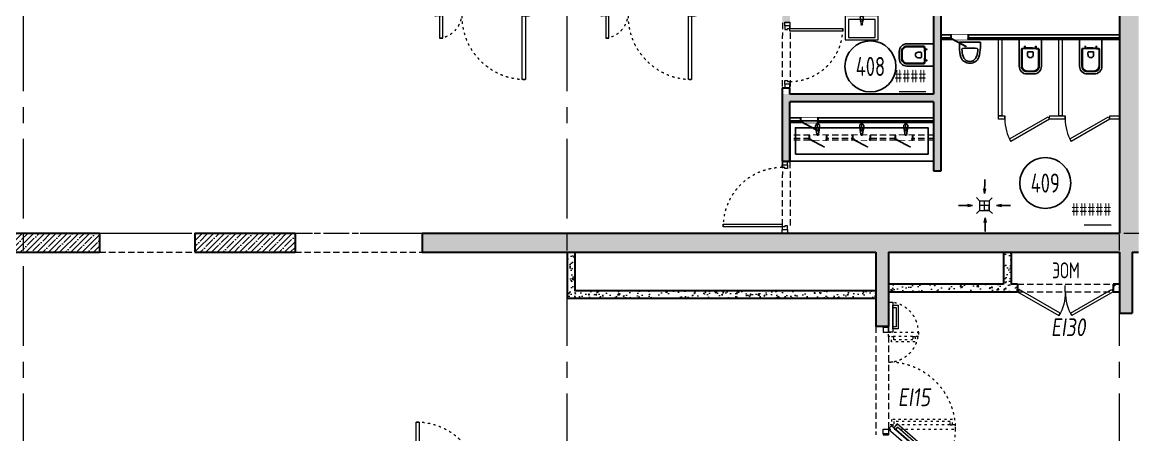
# Model space of a CAD drawing. Header units: millimetres. Extents: x -4447806 to 13389969, y -2188499 to 852203.
# Drawn here: x 4198618 to 4216069, y -600097 to -593616 of the extents above; entities that cross this region are included whole.
import ezdxf
from ezdxf import colors
from ezdxf.entities.mleader import LeaderData, LeaderLine
from ezdxf.enums import TextEntityAlignment as Align
from ezdxf.math import Vec2, Vec3

# ---------------------------------------------------------------- set-up
doc = ezdxf.new("R2010")
doc.units = ezdxf.units.MM
doc.set_wipeout_variables(frame=1)
for name, pattern in [('ACAD_ISO03W100', [30, 12, -18]), ('ADSK_Штриховая_ш2 п1', [3, 2, -1]), ('CENTER', [2, 1.25, -0.25, 0.25, -0.25])]:
    doc.linetypes.add(name, pattern=pattern)
for name, color, linetype, lineweight in [('_TEXT', 189, 'Continuous', 30), ('АР_Двери', 175, 'Continuous', 18), ('АР_Маркер экспликации', 239, 'Continuous', 13), ('АР_Номер помещения', 1, 'Continuous', 25), ('АР_Оси', 195, 'Continuous', 9), ('АР_Отметки', 250, 'Continuous', 15), ('АР_Перегородки газоблок', 165, 'Continuous', 30), ('АР_Перегородки газоблок_Штрих', 165, 'Continuous', 5), ('АР_Перегородки сантехнические', 216, 'Continuous', 9), ('АР_Перегородки_кирпич_Штрих', 244, 'Continuous', 5), ('АР_Помещения_площадь', 19, 'Continuous', 9), ('АР_Сущ Несущая стена', 216, 'Continuous', 30), ('АР_тонкая линия', 250, 'Continuous', 0), ('АР_Шкафы ЭОМ', 1, 'Continuous', 0), ('АР_Штриховка монолит', 250, 'Continuous', 9)]:
    doc.layers.add(name, color=color, linetype=linetype, lineweight=lineweight)
doc.layers.add('АР_ПБ_Двери', color=7, linetype='Continuous', lineweight=15, true_color=0xdb0000)
for name, color, linetype in [('ТХ_ВК_оборуд.ТХ', 250, 'Continuous'), ('ТХ_ВК_трапы', 5, 'Continuous'), ('ТХ_сантехника', 253, 'Continuous')]:
    doc.layers.add(name, color=color, linetype=linetype)
doc.styles.add('ICOCPEUR', font='isocpeur.ttf')
doc.styles.add('ISOCPEUR', font='isocpeur.ttf', dxfattribs={"width": 0.7})
doc.styles.get("Standard").update_dxf_attribs({"font": 'arial.ttf'})
doc.styles.add('Архитект', font='isocpeur.ttf', dxfattribs={"width": 0.8, "oblique": 8})
pattern_1 = [(50, (3969483.65, -672094.8), (215.17805, -18.82564), [22.5, -247.5]), (355, (3969483.65, -672094.8), (-41.6254, 225.65764), [18, -198]), (100.45144, (3969501.59, -672096.37), (173.55265, 206.832), [19.12206, -210.34263]), (46.1842, (3969483.65, -672034.8), (320.1724, -49.65578), [33.75, -371.25]), (96.63564, (3969510.34, -672038.94), (280.3986, 292.23558), [28.6831, -315.51413]), (351.18416, (3969483.65, -672034.8), (280.3986, 292.2356), [27, -297]), (21, (3969513.65, -672049.8), (179.07212, -120.78567), [22.5, -247.5]), (326, (3969513.65, -672049.8), (72.9946, 217.54501), [18, -198]), (71.451445, (3969528.58, -672059.86), (252.06671, 96.75935), [19.12206, -210.34263]), (37.5, (3969483.654, -672094.8), (3.647957, 99.868156), [0, -195.6, 0, -201, 0, -198.75]), (7.5, (3969483.65, -672094.8), (78.92086, 118.323514), [0, -114.6, 0, -191.1, 0, -75.75]), (327.5, (3969416.754, -672094.8), (160.14673, -6.766462), [0, -75, 0, -234, 0, -310.5]), (317.5, (3969386.75, -672094.8), (174.95585, 30.031495), [0, -97.5, 0, -155.4, 0, -220.5])]
pattern_2 = [(45, (3969483.65, -672094.8), (-88.38835, 88.38835), []), (45, (3969572.04, -672094.8), (-88.38835, 88.38835), [156.25, -31.25, 0, -31.25])]

# ---------------------------------------------------------------- blocks, each defined once
blk = doc.blocks.new('*U227')
for p, q in [((-700, 0), (-700, 50)), ((0, 0), (0, 50))]:
    blk.add_line(p, q)
blk.add_lwpolyline([(0, 0), (-606, -350), (-628, -312), (-22, 38)], close=True)
blk.add_arc((0, 0), 700, 180, 210)
blk = doc.blocks.new('Полуторная_на лестницу')
for points in [[(75, 80), (75, 1080), (125, 1080), (125, 80)], [(1375, 430), (1375, 80), (1425, 80), (1425, 430)]]:
    blk.add_lwpolyline(points, close=True)
for points in [[(0, 0), (0, 80), (20, 80), (20, 0), (0, 0)], [(20, 80), (20, 0), (90, 0), (90, 30), (75, 30), (75, 80), (20, 80)], [(1480, 80), (1480, 0), (1410, 0), (1410, 30), (1425, 30), (1425, 80), (1480, 80)], [(1500, 0), (1500, 80), (1480, 80), (1480, 0), (1500, 0)]]:
    blk.add_lwpolyline(points)
at = {"linetype": 'ACAD_ISO03W100', "ltscale": 3}
for centre, radius, start, end in [((75, 80), 1000, 0, 90), ((1465, 40), 392, 95.9075, 174.0925)]:
    blk.add_arc(centre, radius, start, end, dxfattribs=at)
blk = doc.blocks.new('*U381')
at = {"layer": 'АР_Номер помещения', "color": 7}
blk.add_circle((-13853, 720), 400, dxfattribs=at)
at = {"layer": 'АР_Помещения_площадь', "color": 7}
blk.add_line((-12820, 58), (-13242, 58), dxfattribs=at)
at = {"color": 7, "style": 'ISOCPEUR', "width": 0.7, "flags": 1}
blk.add_attdef('КАТЕГОРИЯ', (-499, -2092), '', height=250, dxfattribs=at)
at = {"layer": 'АР_Номер помещения', "color": 7, "style": 'ISOCPEUR', "width": 0.7}
blk.add_attdef('НОМЕР_ПОМЕЩЕНИЯ', text='', height=300, dxfattribs=at).set_placement((-13853, 720), align=Align.MIDDLE_CENTER)
at = {"layer": 'АР_Помещения_площадь', "color": 7, "lineweight": 30, "width": 0.7, "flags": 104}
blk.add_attdef('ИМЯ_ПОМЕЩЕНИЯ', text='', height=100, dxfattribs=at).set_placement((158, 1217), align=Align.MIDDLE_CENTER)
at = {"layer": 'АР_Помещения_площадь', "color": 7, "style": 'ISOCPEUR', "width": 0.7}
blk.add_attdef('ПЛОЩАДЬ_ПОМЕЩЕНИЯ', text='', height=200, dxfattribs=at).set_placement((-12815, 304), align=Align.MIDDLE_RIGHT)
blk = doc.blocks.new('*U386')
at = {"layer": 'АР_Номер помещения', "color": 7}
blk.add_circle((-21216, 2032), 400, dxfattribs=at)
at = {"layer": 'АР_Помещения_площадь', "color": 7}
blk.add_line((-20343, 1633), (-20766, 1633), dxfattribs=at)
at = {"color": 7, "style": 'ISOCPEUR', "width": 0.7, "flags": 1}
blk.add_attdef('КАТЕГОРИЯ', (-499, -2092), '', height=250, dxfattribs=at)
at = {"layer": 'АР_Номер помещения', "color": 7, "style": 'ISOCPEUR', "width": 0.7}
blk.add_attdef('НОМЕР_ПОМЕЩЕНИЯ', text='', height=300, dxfattribs=at).set_placement((-21216, 2032), align=Align.MIDDLE_CENTER)
at = {"layer": 'АР_Помещения_площадь', "color": 7, "style": 'ISOCPEUR', "width": 0.7}
blk.add_attdef('ПЛОЩАДЬ_ПОМЕЩЕНИЯ', text='', height=200, dxfattribs=at).set_placement((-20339, 1879), align=Align.MIDDLE_RIGHT)
at = {"layer": 'АР_Помещения_площадь', "color": 7, "lineweight": 30, "width": 0.7, "flags": 104}
blk.add_attdef('ИМЯ_ПОМЕЩЕНИЯ', text='', height=100, dxfattribs=at).set_placement((158, 1217), align=Align.MIDDLE_CENTER)
blk = doc.blocks.new('*U208')
for p, q in [((-750, 0), (-750, 100)), ((0, 0), (0, 100))]:
    blk.add_line(p, q)
blk.add_lwpolyline([(0, 0), (-650, -375), (-671, -337), (-22, 38)], close=True)
blk.add_arc((0, 0), 750, 180, 210)
blk = doc.blocks.new('_DotSmall')
at = {"color": 0, "linetype": 'ByBlock', "const_width": 0.5}
blk.add_lwpolyline([(-0.0625, 0, 1), (0.0625, 0, 1)], format="xyb", close=True, dxfattribs=at)
blk = doc.blocks.new('унитаз поликлиники')
for p, q in [((0, 175), (0, -175)), ((0, 175), (420, 175)), ((126, 87), (100, 87)), ((112, 73), (112, 100)), ((420, 139), (150, 139)), ((420, 129), (157, 129)), ((192, -34), (192, 34)), ((242, 44), (202, 44)), ((494, 57), (494, -57)), ((504, 55), (504, -55)), ((540, 55), (540, -55)), ((126, -87), (99, -86)), ((112, -73), (112, -100)), ((420, -139), (148, -139)), ((420, -129), (155, -129)), ((242, -44), (202, -44)), ((0, -175), (420, -175))]:
    blk.add_line(p, q)
for centre, radius, start, end in [((420, 55), 120, 0, 90), ((242, 0), 43.7, 270, 90), ((420, 55), 83.5, 359.8619, 90.3335), ((420, 55), 74, 0, 90), ((420, -55), 120, 270, 0), ((420, -55), 84, 270, 0), ((420, -55), 74, 270, 358.4018)]:
    blk.add_arc(centre, radius, start, end)
at = {"extrusion": (0, 0, -1)}
for centre, major_axis, ratio, start_param, end_param in [((112, 87), (3.55, 3.55), 1, 5.504025, 11.78721), ((1158, 0), (-731, -726), 0.993775, 0.659849, 0.910919), ((984, 0), (-23, -941), 0.89728, 1.422258, 1.677847), ((150, 127), (-5.6, -10.5), 0.821373, 1.269211, 2.570669), ((154, 120), (-5.61, -7.72), 0.798093, 1.232924, 2.686723), ((148, -127), (5.4, -10.4), 0.836443, 0.56114, 1.877577), ((155, -117), (5.3, -10.4), 0.842984, 0.549902, 1.8819), ((202, -33), (4.12, -9.49), 0.964797, 0.42926, 1.943413)]:
    blk.add_ellipse(centre, major_axis=major_axis, ratio=ratio, start_param=start_param, end_param=end_param, dxfattribs=at)
for centre, major_axis, ratio, start_param, end_param in [((202, 33), (4.12, 9.49), 0.964797, 0.42926, 1.943413), ((112, -87), (3.54, -3.55), 1, 5.504025, 11.78721)]:
    blk.add_ellipse(centre, major_axis=major_axis, ratio=ratio, start_param=start_param, end_param=end_param)
blk = doc.blocks.new('Из_буфера27431')
at = {"linetype": 'Continuous', "lineweight": 5}
for p, q in [((-139, 11), (-86, 18)), ((-139, 11), (-86, 18)), ((-76, 21), (-34, 25)), ((-76, 21), (-34, 25)), ((-59, 14), (-74, 14)), ((-59, 14), (-74, 14)), ((-59, -14), (-59, 14)), ((-59, -14), (-59, 14)), ((-86, -18), (-139, -11)), ((-86, -18), (-139, -11)), ((-34, -25), (-76, -21)), ((-34, -25), (-76, -21)), ((-74, -14), (-59, -14)), ((-74, -14), (-59, -14))]:
    blk.add_line(p, q, dxfattribs=at)
for points in [[(0, -260), (-380, -260), (-380, 260), (0, 260)], [(-59, -210), (-339, -210), (-339, 210), (-59, 210)], [(-59, -210), (-339, -210), (-339, 210), (-59, 210)]]:
    blk.add_lwpolyline(points, close=True, dxfattribs=at)
for centre, radius, start, end in [((-137, 0), 11.2, 97.1389, 262.8611), ((-137, 0), 11.2, 97.1389, 262.8611), ((-74, 0), 21.1, 122.771, 237.229), ((-74, 0), 21.1, 122.771, 237.229), ((-74, 0), 13.6, 90, 270), ((-74, 0), 13.6, 90, 270), ((-74, 0), 21.1, 95.1696, 122.771), ((-74, 0), 21.1, 95.1696, 122.771), ((-34, 0), 25, 270, 90), ((-34, 0), 25, 270, 90), ((-74, 0), 21.1, 237.229, 264.8304), ((-74, 0), 21.1, 237.229, 264.8304)]:
    blk.add_arc(centre, radius, start, end, dxfattribs=at)
blk = doc.blocks.new('Писуар')
at = {"linetype": 'Continuous'}
for p, q in [((-165, 0), (-165, 83)), ((-165, 0), (165, 0)), ((165, 0), (165, 83))]:
    blk.add_line(p, q, dxfattribs=at)
at = {"linetype": 'Continuous', "extrusion": (0, 0, -1)}
for centre, major_axis, start_param, end_param in [((425, 83), (-590, 0), 0, 0.28569), ((0, 190), (150, 0), 3.48908, 5.935698), ((440, 84), (-566, 0), 0.051883, 0.258047), ((30, 182), (-142, 0), 0.27757, 0.90349), ((0, 203), (-107, 0), 0.993922, 2.14767), ((-30, 182), (-142, 0), 2.238102, 2.864023), ((-440, 84), (566, 0), -0.258047, -0.051883), ((-425, 83), (590, 0), -0.28569, 0), ((-112, 112), (-13.3, 0), -1.387931, -0.085797), ((0, 843), (806, 0), 1.428537, 1.713056), ((112, 112), (13.3, 0), 0.085797, 1.387931)]:
    blk.add_ellipse(centre, major_axis=major_axis, ratio=0.93164, start_param=start_param, end_param=end_param, dxfattribs=at)
blk = doc.blocks.new('*U600')
for points in [[(-55, -80), (-55, 0), (-115, 0), (-115, -40), (-100, -40), (-100, -80), (-55, -80)], [(0, 0), (0, -80), (-55, -80), (-55, 0), (0, 0)], [(-1130, 0), (-1130, -80), (-1075, -80), (-1075, 0), (-1130, 0)], [(-1075, -80), (-1075, 0), (-1015, 0), (-1015, -40), (-1030, -40), (-1030, -80), (-1075, -80)]]:
    blk.add_lwpolyline(points)
blk.add_lwpolyline([(-100, -80), (-100, -1010), (-140, -1010), (-140, -80)], close=True)
at = {"linetype": 'ACAD_ISO03W100', "ltscale": 3}
blk.add_arc((-100, -80), 930, 180, 270, dxfattribs=at)
blk = doc.blocks.new('*U603')
blk.add_lwpolyline([(100, 80), (100, 910), (140, 910), (140, 80)], close=True)
for points in [[(0, 0), (0, 80), (55, 80), (55, 0), (0, 0)], [(55, 80), (55, 0), (115, 0), (115, 40), (100, 40), (100, 80), (55, 80)], [(975, 80), (975, 0), (915, 0), (915, 40), (930, 40), (930, 80), (975, 80)], [(1030, 0), (1030, 80), (975, 80), (975, 0), (1030, 0)]]:
    blk.add_lwpolyline(points)
at = {"linetype": 'ACAD_ISO03W100', "ltscale": 3}
blk.add_arc((100, 80), 830, 0, 90, dxfattribs=at)
blk = doc.blocks.new('дв.1700')
at = {"layer": 'АР_Двери'}
for points in [[(-87, 0), (-87, -80), (-70, -80), (-70, 0), (-87, 0)], [(-70, -80), (-70, 0), (0, 0), (0, -30), (0, -30), (0, -80), (-70, -80)], [(1596, -80), (1596, 0), (1526, 0), (1526, -30), (1526, -30), (1526, -80), (1596, -80)], [(1613, 0), (1613, -80), (1596, -80), (1596, 0), (1613, 0)]]:
    blk.add_lwpolyline(points, dxfattribs=at)
for points in [[(0, -80), (-692, -876), (-639, -922), (53, -126)], [(20, -164), (-606, -884), (-542, -940), (84, -219)], [(1997, -150), (1526, -150), (1526, -80), (1997, -80)], [(1947, -235), (1576, -235), (1576, -150), (1947, -150)], [(1912, -200), (1611, -200), (1611, -150), (1912, -150)], [(-3, -190), (-583, -858), (-546, -890), (35, -223)]]:
    blk.add_lwpolyline(points, close=True, dxfattribs=at)
at = {"layer": 'АР_Двери', "linetype": 'ACAD_ISO03W100', "ltscale": 3}
for points in [[(0, -80), (0, -1135), (70, -1135), (70, -80)], [(1456, -551), (1456, -80), (1526, -80), (1526, -551)]]:
    blk.add_lwpolyline(points, close=True, dxfattribs=at)
for points in [[(70, -1050), (70, -1085), (155, -1085), (155, -130), (70, -130), (70, -165)], [(70, -1050), (120, -1050), (120, -165), (70, -165)], [(1456, -466), (1456, -501), (1371, -501), (1371, -130), (1456, -130), (1456, -165)], [(1456, -466), (1406, -466), (1406, -165), (1456, -165)]]:
    blk.add_lwpolyline(points, dxfattribs=at)
for centre, radius, start, end in [((0, -80), 1055, 229, 0), ((1526, -80), 471, 180, 351.4758)]:
    blk.add_arc(centre, radius, start, end, dxfattribs=at)
blk = doc.blocks.new('A$C3079c8b3')
at = {"layer": 'АР_Перегородки газоблок', "color": 0, "lineweight": 25, "ltscale": 100}
for points in [[(34200, -299), (31400, -299)], [(34200, -349), (31400, -349)], [(31400, -374), (34200, -374)]]:
    blk.add_lwpolyline(points, dxfattribs=at)
blk = doc.blocks.new('A$Cf7807619')
at = {"layer": 'АР_Перегородки газоблок', "color": 0, "lineweight": 25, "ltscale": 100}
for points in [[(0, -250), (2257, -250)], [(0, -300), (2257, -300)], [(2257, -325), (0, -325)]]:
    blk.add_lwpolyline(points, dxfattribs=at)
blk = doc.blocks.new('Трап ТХ')
at = {"layer": 'ТХ_ВК_трапы', "color": 5, "lineweight": 0}
for p, q in [((305243, -196674), (305293, -196725)), ((305491, -196676), (305442, -196725)), ((305293, -196725), (305293, -196875)), ((305293, -196725), (305442, -196725)), ((305442, -196800), (305293, -196800)), ((305368, -196875), (305368, -196725)), ((305442, -196725), (305442, -196875)), ((305442, -196875), (305442, -196800)), ((305243, -196924), (305293, -196875)), ((305293, -196875), (305442, -196875)), ((305442, -196875), (305368, -196875)), ((305493, -196926), (305442, -196875))]:
    blk.add_line(p, q, dxfattribs=at)
blk = doc.blocks.new('A$C985b353d')
at = {"layer": 'ТХ_ВК_трапы', "ltscale": 100}
for p, q in [((6, 409), (2, 189)), ((2, 189), (-11, 264)), ((-11, 264), (2, 189)), ((2, 189), (20, 264)), ((-407, 3), (-188, -1)), ((-188, -1), (-263, 17)), ((192, -1), (267, 17)), ((412, 3), (192, -1)), ((-188, -1), (-262, -14)), ((-262, -14), (-188, -1)), ((192, -1), (267, -14)), ((267, -14), (192, -1)), ((10, -191), (-4, -265)), ((-4, -265), (10, -191)), ((14, -410), (10, -191)), ((10, -191), (27, -266))]:
    blk.add_line(p, q, dxfattribs=at)
blk = doc.blocks.new('*U718')
at = {"color": 7}
blk.add_wipeout([(-565, 60), (445, 60), (445, -218), (-565, -218)], dxfattribs=at)
for p, q in [((-530, 60), (-565, 60)), ((-550, 60), (-550, -10)), ((-550, -10), (-550, 60)), ((-510, 60), (-530, 60)), ((-510, 20), (-510, 60)), ((-500, 20), (-510, 20)), ((-500, -10), (-500, 20)), ((380, -10), (380, 20)), ((380, 20), (390, 20)), ((390, 20), (390, 60)), ((390, 60), (410, 60)), ((410, 60), (445, 60)), ((430, 60), (430, -10)), ((430, -10), (430, 60)), ((-565, -10), (-530, -10)), ((-530, -10), (-500, -10)), ((410, -10), (380, -10)), ((445, -10), (410, -10))]:
    blk.add_line(p, q)
at = {"lineweight": 30}
for p, q in [((-565, 60), (-565, -218)), ((445, 60), (445, -218))]:
    blk.add_line(p, q, dxfattribs=at)
blk.add_lwpolyline([(389, 60), (370, 25), (-424, 448), (-406, 483)], close=True)
blk = doc.blocks.new('Из_буфера31843')
for p, q in [((366, 166), (359, 113)), ((395, 113), (388, 166)), ((916, 166), (909, 113)), ((945, 113), (938, 166)), ((1466, 166), (1459, 113)), ((1495, 113), (1488, 166)), ((356, 104), (352, 62)), ((363, 87), (363, 101)), ((390, 87), (363, 87)), ((390, 101), (390, 87)), ((402, 62), (398, 104)), ((906, 104), (902, 62)), ((913, 87), (913, 101)), ((940, 87), (913, 87)), ((940, 101), (940, 87)), ((952, 62), (948, 104)), ((1456, 104), (1452, 62)), ((1463, 87), (1463, 101)), ((1490, 87), (1463, 87)), ((1490, 101), (1490, 87)), ((1502, 62), (1498, 104))]:
    blk.add_line(p, q)
at = {"lineweight": 13, "ltscale": 500}
for p, q in [((377, 85), (377, 23)), ((927, 85), (927, 23)), ((1477, 85), (1477, 23))]:
    blk.add_line(p, q, dxfattribs=at)
for points in [[(1820, 500), (34, 500), (34, 0), (1820, 0)], [(1755, 415), (99, 415), (99, 85), (1755, 85)]]:
    blk.add_lwpolyline(points, close=True)
for centre, major_axis, start_param, end_param in [((377, 165), (-7.91, 7.91), 4.051589, 6.943986), ((927, 165), (-7.91, 7.91), 4.051589, 6.943986), ((1477, 165), (-7.91, 7.91), 4.051589, 6.943986), ((377, 62), (-17.7, -17.7), -0.785398, 2.356194), ((377, 102), (-14.9, -14.9), -1.35736, -0.875625), ((377, 102), (-14.9, 14.9), 4.498953, 6.496621), ((377, 101), (-9.62, 9.62), 3.926991, 7.068583), ((377, 102), (-14.9, 14.9), 4.017217, 4.498953), ((927, 62), (-17.7, -17.7), -0.785398, 2.356194), ((927, 102), (-14.9, -14.9), -1.35736, -0.875625), ((927, 102), (-14.9, 14.9), 4.498953, 6.496621), ((927, 101), (-9.62, 9.62), 3.926991, 7.068583), ((927, 102), (-14.9, 14.9), 4.017217, 4.498953), ((1477, 62), (-17.7, -17.7), -0.785398, 2.356194), ((1477, 102), (-14.9, -14.9), -1.35736, -0.875625), ((1477, 102), (-14.9, 14.9), 4.498953, 6.496621), ((1477, 101), (-9.62, 9.62), 3.926991, 7.068583), ((1477, 102), (-14.9, 14.9), 4.017217, 4.498953)]:
    blk.add_ellipse(centre, major_axis=major_axis, ratio=1, start_param=start_param, end_param=end_param)

msp = doc.modelspace()

# ---------------------------------------------------------------- hatches: boundary and pattern name
at = {"layer": 'АР_Перегородки газоблок_Штрих', "ltscale": 100}
h = msp.add_hatch(dxfattribs=at)
h.set_pattern_fill('AR-CONC', color=256, scale=30)
h.set_pattern_definition(pattern_1)
h.paths.add_polyline_path([(4210561.977, -594746.086), (4212938.95, -594746.086), (4212938.95, -593514.469), (4210681.859, -593514.469), (4210681.543, -593646.232), (4210561.544, -593645.939), (4210561.858, -593514.469), (4209212.148, -593514.496), (4209212.146, -593394.496), (4215706.533, -593394.407), (4215859.269, -593394.4), (4215859.269, -593514.354), (4213058.95, -593514.469), (4213058.95, -595948.379), (4212943.808, -595948.379), (4212938.95, -595943.52), (4212938.95, -594866.087), (4210681.939, -594866.086), (4210681.544, -595829.139), (4210561.544, -595829.091)])
h = msp.add_hatch(dxfattribs=at)
h.set_pattern_fill('AR-CONC', color=256, scale=30)
h.set_pattern_definition(pattern_1)
h.paths.add_polyline_path([(4207209.149, -597730.324), (4207179.269, -597730.324), (4207179.269, -597229.115), (4207299.269, -597229.115), (4207299.269, -597830.324), (4212029.159, -597830.324), (4212029.379, -597950.324), (4207209.389, -597950.324)])
h = msp.add_hatch(dxfattribs=at)
h.set_pattern_fill('AR-CONC', color=256, scale=30)
h.set_pattern_definition(pattern_1)
h.paths.add_polyline_path([(4212229.149, -597730.324), (4214039.269, -597730.324), (4214039.269, -597229.115), (4214159.269, -597229.115), (4214159.269, -597730.324), (4214259.159, -597730.324), (4214259.379, -597850.324), (4212229.389, -597850.324)])
at = {"layer": 'АР_Перегородки_кирпич_Штрих', "ltscale": 100}
h = msp.add_hatch(dxfattribs=at)
h.set_pattern_fill('ANSI32', color=256, scale=500)
h.set_pattern_definition([(45, (3232116.63, -524648.81), (-132.58252, 132.58252), []), (45, (3232205.02, -524648.81), (-132.58252, 132.58252), [])])
h.paths.add_polyline_path([(4215759.269, -597730.324), (4215859.269, -597730.324), (4215859.269, -597850.324), (4215759.269, -597850.324)])
at = {"layer": 'АР_Штриховка монолит', "ltscale": 100}
h = msp.add_hatch(dxfattribs=at)
h.set_pattern_fill('ANSI35', color=256, scale=500)
h.set_pattern_definition(pattern_2)
h.paths.add_polyline_path([(4216159.269, -585444.115), (4215859.269, -585444.115), (4215859.269, -585744.115), (4215859.269, -596929.115), (4204904.269, -596929.115), (4204904.269, -597229.115), (4212029.269, -597229.115), (4212029.269, -598396.633), (4212229.269, -598396.633), (4212229.269, -597229.115), (4215859.269, -597229.115), (4215859.269, -598186.633), (4216059.269, -598186.633), (4216059.269, -597229.115), (4216159.269, -597229.115), (4216159.269, -589609.115), (4216159.269, -589608.825), (4216159.269, -589408.825), (4216159.269, -589409.115)])
h = msp.add_hatch(dxfattribs=at)
h.set_pattern_fill('ANSI35', color=256, scale=500)
h.set_pattern_definition(pattern_2)
h.paths.add_polyline_path([(4199831.063, -596928.978), (4197811.269, -596929.115), (4197811.269, -597229.115), (4199831.063, -597228.978)])
h = msp.add_hatch(dxfattribs=at)
h.set_pattern_fill('ANSI35', color=256, scale=500)
h.set_pattern_definition(pattern_2)
h.paths.add_polyline_path([(4202904.269, -596929.115), (4201331.269, -596929.115), (4201331.269, -597229.115), (4202904.269, -597229.115)])

# ---------------------------------------------------------------- linework, layer by layer
at = {"layer": 'АР_Оси', "linetype": 'CENTER', "ltscale": 1000}
for p, q in [((4198639.269, -618700.387), (4198639.269, -584392.909)), ((4207179.269, -618700.387), (4207179.269, -584392.909)), ((4215859.269, -618700.387), (4215859.269, -584392.909)), ((4151930.513, -596929.115), (4235527.678, -596929.115))]:
    msp.add_line(p, q, dxfattribs=at)
at = {"layer": 'АР_Перегородки газоблок', "ltscale": 100}
msp.add_line((4210561.981, -594646.086), (4210681.938, -594646.127), dxfattribs=at)
for points in [[(4212938.95, -593514.469), (4212938.95, -594746.086)], [(4213058.95, -595948.379), (4213058.95, -593514.469)], [(4210561.981, -594646.086), (4210561.544, -595799.066)], [(4210681.904, -594746.086), (4210681.938, -594646.127)], [(4212938.95, -594746.086), (4210681.904, -594746.086)], [(4210681.544, -595799.115), (4210681.863, -594866.086)], [(4212938.95, -594866.086), (4210681.939, -594866.086)], [(4212938.95, -594866.087), (4212938.95, -595948.379)], [(4210561.544, -595799.066), (4210681.544, -595799.115)], [(4212938.95, -595948.379), (4213058.95, -595948.379)], [(4207179.269, -597229.115), (4207179.269, -597950.324), (4212029.269, -597950.324)], [(4207299.269, -597229.115), (4207299.269, -597830.324), (4212029.269, -597830.324)], [(4214039.269, -597229.115), (4214039.269, -597730.324)], [(4214159.269, -597229.115), (4214159.269, -597730.324)], [(4214039.269, -597730.324), (4212229.269, -597730.324)], [(4212229.269, -597850.324), (4214259.269, -597850.324)], [(4214259.269, -597730.324), (4214159.269, -597730.324)], [(4214259.269, -597730.324), (4214259.269, -597850.324)], [(4215859.269, -597730.324), (4215759.269, -597730.324)], [(4215759.269, -597730.324), (4215759.269, -597850.324)], [(4215759.269, -597850.324), (4215859.269, -597850.324)]]:
    msp.add_lwpolyline(points, dxfattribs=at)
at = {"layer": 'АР_Перегородки сантехнические', "lineweight": 0}
for points in [[(4213958.95, -593888.319), (4214008.95, -593888.319), (4214008.95, -595088.319), (4213958.95, -595088.319)], [(4214909.269, -593888.319), (4214959.269, -593888.319), (4214959.269, -595088.319), (4214909.269, -595088.319)], [(4213958.95, -595138.319), (4213958.95, -595088.319), (4214058.95, -595088.319), (4214058.95, -595138.319)], [(4214758.95, -595138.319), (4214758.95, -595088.319), (4215007.467, -595088.319), (4215007.467, -595138.319)], [(4215707.467, -595138.319), (4215707.467, -595088.319), (4215859.269, -595088.319), (4215859.269, -595138.319)]]:
    msp.add_lwpolyline(points, close=True, dxfattribs=at)
at = {"layer": 'АР_Сущ Несущая стена', "ltscale": 100}
for p, q in [((4215859.269, -585744.115), (4215859.269, -596929.115)), ((4197811.269, -596929.115), (4199831.269, -596929.115)), ((4199831.269, -596929.115), (4199831.269, -597229.115)), ((4201331.269, -596929.115), (4202904.269, -596929.115)), ((4201331.269, -596929.115), (4201331.269, -597229.115)), ((4202904.269, -596929.115), (4202904.269, -597229.115)), ((4204904.269, -596929.115), (4215859.269, -596929.115)), ((4204904.269, -596929.115), (4204904.269, -597229.115)), ((4197811.269, -597229.115), (4199831.269, -597229.115)), ((4201331.269, -597229.115), (4202904.269, -597229.115)), ((4204904.269, -597229.115), (4212029.269, -597229.115)), ((4212029.269, -597229.115), (4212029.269, -598396.633)), ((4212229.269, -597229.115), (4215859.269, -597229.115)), ((4212229.269, -597229.115), (4212229.269, -598396.633)), ((4215859.269, -597229.115), (4215859.269, -598186.633)), ((4216059.269, -597229.115), (4216159.269, -597229.115)), ((4216059.269, -597229.115), (4216059.269, -598186.633)), ((4215859.269, -598186.633), (4216059.269, -598186.633)), ((4212229.269, -598396.633), (4212029.269, -598396.633))]:
    msp.add_line(p, q, dxfattribs=at)
at = {"layer": 'АР_тонкая линия', "linetype": 'ADSK_Штриховая_ш2 п1', "ltscale": 50}
for p, q in [((4210562.3, -593625.376), (4210561.904, -594655.376)), ((4210682.299, -593625.083), (4210685.499, -594655.376)), ((4210562.3, -595808.649), (4210561.905, -596838.649)), ((4210682.299, -595808.357), (4210685.499, -596838.649)), ((4199831.269, -596929.115), (4201331.269, -596929.115)), ((4202904.269, -596929.115), (4204904.269, -596929.115)), ((4199831.269, -597229.115), (4201331.269, -597229.115)), ((4202904.269, -597229.115), (4204904.269, -597229.115)), ((4214259.269, -597730.324), (4215759.269, -597730.324)), ((4214259.269, -597730.324), (4215759.269, -597730.324)), ((4214259.269, -597850.324), (4215759.269, -597850.324)), ((4214259.269, -597850.324), (4215759.269, -597850.324)), ((4212029.269, -598396.633), (4212029.269, -600096.633)), ((4212229.269, -598396.633), (4212229.269, -600096.633))]:
    msp.add_line(p, q, dxfattribs=at)
for points in [[(4212944.805, -595441.789), (4210681.936, -595441.729)], [(4212944.806, -595391.789), (4210681.937, -595391.729)], [(4212944.805, -595466.789), (4210681.936, -595466.729)]]:
    msp.add_lwpolyline(points, dxfattribs=at)

# ---------------------------------------------------------------- block references
at = {"layer": '_TEXT', "ltscale": 500}
for name, p in [('A$C3079c8b3', (4181659.269, -593514.469)), ('A$Cf7807619', (4210681.939, -594866.086))]:
    msp.add_blockref(name, p, dxfattribs=at)
at = {"layer": 'АР_Двери'}
for name, p, rotation in [('Полуторная_на лестницу', (4206600.574, -593434.469), 180), ('Полуторная_на лестницу', (4209212.148, -593434.494), 180), ('*U603', (4210601.938, -593616.127), 270), ('*U600', (4210641.544, -596929.115), 270), ('дв.1700', (4212149.269, -600009.633), 90.00000000000001)]:
    msp.add_blockref(name, p, dxfattribs=dict(at, rotation=rotation))
at = {"layer": 'АР_Двери', "lineweight": 30}
for p in [(4214758.95, -595138.319), (4215707.467, -595138.319)]:
    msp.add_blockref('*U227', p, dxfattribs=at)
at = {"layer": 'АР_Двери', "xscale": -1}
msp.add_blockref('*U208', (4214259.269, -597850.324), dxfattribs=at)
at = {"layer": 'АР_Двери'}
for name, p in [('*U208', (4215759.269, -597850.324)), ('Полуторная_на лестницу', (4204732.665, -600979.059))]:
    msp.add_blockref(name, p, dxfattribs=at)
at = {"layer": 'АР_Маркер экспликации', "color": 7}
ref = msp.add_blockref('*U386', (4233162.682, -596342.65), dxfattribs=at)
ref.add_attrib('НОМЕР_ПОМЕЩЕНИЯ', '408', dxfattribs={"layer": 'АР_Номер помещения', "color": 7, "height": 300, "style": 'ISOCPEUR', "width": 0.7}).set_placement((4211946.335, -594310.983), align=Align.MIDDLE_CENTER)
ref.add_attrib('ПЛОЩАДЬ_ПОМЕЩЕНИЯ', '####', dxfattribs={"layer": 'АР_Помещения_площадь', "color": 7, "height": 200, "style": 'ISOCPEUR', "width": 0.7}).set_placement((4212824.174, -594463.171), align=Align.MIDDLE_RIGHT)
ref = msp.add_blockref('*U381', (4228546.979, -596862.257), dxfattribs=at)
ref.add_attrib('НОМЕР_ПОМЕЩЕНИЯ', '409', dxfattribs={"layer": 'АР_Номер помещения', "color": 7, "height": 300, "style": 'ISOCPEUR', "width": 0.7}).set_placement((4214693.527, -596142.441), align=Align.MIDDLE_CENTER)
ref.add_attrib('ПЛОЩАДЬ_ПОМЕЩЕНИЯ', '#####', dxfattribs={"layer": 'АР_Помещения_площадь', "color": 7, "height": 200, "style": 'ISOCPEUR', "width": 0.7}).set_placement((4215731.923, -596557.792), align=Align.MIDDLE_RIGHT)
at = {"layer": 'АР_тонкая линия', "ltscale": 500}
msp.add_blockref('A$C985b353d', (4213737.101, -596495.945), dxfattribs=at)
at = {"layer": 'ТХ_ВК_оборуд.ТХ'}
msp.add_blockref('Трап ТХ', (3908369.542, -399696.416), dxfattribs=at)
at = {"layer": 'ТХ_сантехника', "ltscale": 100, "xscale": -1, "rotation": 270}
msp.add_blockref('Из_буфера27431', (4211810.406, -593514.469), dxfattribs=at)
at = {"layer": 'ТХ_сантехника'}
for p, rotation in [((4212938.95, -594130.277), 180), ((4214459.109, -593888.319), 270), ((4215409.429, -593888.319), 270)]:
    msp.add_blockref('унитаз поликлиники', p, dxfattribs=dict(at, rotation=rotation))
at = {"layer": 'ТХ_сантехника', "ltscale": 100, "rotation": 180.0024708517842}
msp.add_blockref('Писуар', (4213508.95, -593929.201), dxfattribs=at)

# ---------------------------------------------------------------- texts
at = {"layer": 'АР_ПБ_Двери', "lineweight": 35, "style": 'Архитект', "oblique": 8, "width": 0.8}
msp.add_text('EI15', height=280, dxfattribs=at).set_placement((4212378.222, -599647.558))
at = {"layer": 'АР_ПБ_Двери', "color": 242, "lineweight": 35, "true_color": 0xcd2027, "insert": (4214783.165, -598407.656), "char_height": 280, "width": 7500, "attachment_point": 4, "style": 'Архитект'}
msp.add_mtext('EI30', dxfattribs=at)
at = {"layer": 'АР_Шкафы ЭОМ', "ltscale": 100, "insert": (4215018.915, -597513.797), "char_height": 250, "attachment_point": 5, "style": 'ICOCPEUR'}
msp.add_mtext('\\A1;{\\W0.7;ЭОМ}', dxfattribs=at)

# ---------------------------------------------------------------- leaders
at = {"layer": 'АР_Отметки'}
ml = msp.add_multileader_mtext('Standard', dxfattribs=at)
ml.set_content('+15,850', color=256, style='ISOCPEUR')
ml.set_leader_properties(color=256, linetype='Continuous', lineweight=-1)
ml.set_arrow_properties(name='DOTSMALL')
ml.build(insert=Vec2(0, 0))
ml.multileader.update_dxf_attribs({"has_text_frame": 1, "text_left_attachment_type": 4, "text_right_attachment_type": 4, "dogleg_length": 100, "arrow_head_size": 180})
ctx = ml.context
ctx.base_point, ctx.char_height, ctx.arrow_head_size, ctx.landing_gap_size, ctx.plane_origin = Vec3(4314839.319, -596144.756), 250, 180, 50, Vec3(4313536.073, -597352.361)
ctx.left_attachment, ctx.right_attachment = 4, 4
notes = []
notes.append((ctx, [(0, (0, 0, 0), (0, 0), (1, 0), 1, [])]))
ctx.mtext.insert, ctx.mtext.width, ctx.mtext.defined_height, ctx.mtext.line_spacing_style, ctx.mtext.flow_direction = Vec3(4314889.319, -595811.422), 696.0353, 776.461, 2, 5
ml = msp.add_multileader_mtext('Standard', dxfattribs=at)
ml.set_content('+15,850', color=256, style='ISOCPEUR')
ml.set_leader_properties(color=256, linetype='Continuous', lineweight=-1)
ml.set_arrow_properties(name='DOTSMALL')
ml.build(insert=Vec2(0, 0))
ml.multileader.update_dxf_attribs({"has_text_frame": 1, "text_left_attachment_type": 4, "text_right_attachment_type": 4, "dogleg_length": 100, "arrow_head_size": 180})
ctx = ml.context
ctx.base_point, ctx.char_height, ctx.arrow_head_size, ctx.landing_gap_size, ctx.plane_origin = Vec3(4350803.581, -596557.38), 250, 180, 50, Vec3(4351728.583, -598900.969)
ctx.left_attachment, ctx.right_attachment = 4, 4
notes.append((ctx, [(0, (0, 0, 0), (0, 0), (1, 0), 1, [])]))
ctx.mtext.insert, ctx.mtext.width, ctx.mtext.line_spacing_style, ctx.mtext.flow_direction = Vec3(4350853.581, -596224.046), 852.69703, 2, 5
ml = msp.add_multileader_mtext('Standard', dxfattribs=at)
ml.set_content('+11,750', color=256, style='ISOCPEUR')
ml.set_leader_properties(color=256, linetype='Continuous', lineweight=-1)
ml.set_arrow_properties(name='DOTSMALL')
ml.build(insert=Vec2(0, 0))
ml.multileader.update_dxf_attribs({"has_text_frame": 1, "text_left_attachment_type": 4, "text_right_attachment_type": 4, "dogleg_length": 100, "arrow_head_size": 180})
ctx = ml.context
ctx.base_point, ctx.char_height, ctx.arrow_head_size, ctx.landing_gap_size, ctx.plane_origin = Vec3(4217189.591, -595802.972), 250, 180, 50, Vec3(4217668.708, -598422.096)
ctx.left_attachment, ctx.right_attachment = 4, 4
notes.append((ctx, [(0, (0, 0, 0), (0, 0), (1, 0), 1, [])]))
ctx.mtext.insert, ctx.mtext.width, ctx.mtext.line_spacing_style, ctx.mtext.flow_direction = Vec3(4217239.591, -595469.639), 852.69703, 2, 5
ml = msp.add_multileader_mtext('Standard', dxfattribs=at)
ml.set_content('+12,200', color=256, style='ISOCPEUR')
ml.set_leader_properties(color=256, linetype='Continuous', lineweight=-1)
ml.set_arrow_properties(name='DOTSMALL')
ml.build(insert=Vec2(0, 0))
ml.multileader.update_dxf_attribs({"has_text_frame": 1, "text_left_attachment_type": 4, "text_right_attachment_type": 4, "dogleg_length": 100, "arrow_head_size": 180})
ctx = ml.context
ctx.base_point, ctx.char_height, ctx.arrow_head_size, ctx.landing_gap_size, ctx.plane_origin, ctx.plane_x_axis, ctx.plane_y_axis = Vec3(4203973.128, -603306.386), 250, 180, 50, Vec3(4216120.655, -578070.469), Vec3(0, 1), Vec3(-1, 0)
ctx.left_attachment, ctx.right_attachment = 4, 4
notes.append((ctx, [(0, (0, 0, 0), (0, 0), (1, 0), 1, [])]))
ctx.mtext.insert, ctx.mtext.text_direction, ctx.mtext.rotation, ctx.mtext.width, ctx.mtext.line_spacing_style, ctx.mtext.flow_direction = Vec3(4203639.795, -603256.386), Vec3(0, 1), 1.570796327, 852.69703, 2, 5
ml = msp.add_multileader_mtext('Standard', dxfattribs=at)
ml.set_content('+11,900', color=256, style='ISOCPEUR')
ml.set_leader_properties(color=256, linetype='Continuous', lineweight=-1)
ml.set_arrow_properties(name='DOTSMALL')
ml.build(insert=Vec2(0, 0))
ml.multileader.update_dxf_attribs({"has_text_frame": 1, "text_left_attachment_type": 4, "text_right_attachment_type": 4, "dogleg_length": 100, "arrow_head_size": 180})
ctx = ml.context
ctx.base_point, ctx.char_height, ctx.arrow_head_size, ctx.landing_gap_size, ctx.plane_origin = Vec3(4224115.308, -615082.206), 250, 180, 50, Vec3(4249351.225, -627229.733)
ctx.left_attachment, ctx.right_attachment = 4, 4
notes.append((ctx, [(0, (0, 0, 0), (0, 0), (1, 0), 1, [])]))
ctx.mtext.insert, ctx.mtext.rotation, ctx.mtext.width, ctx.mtext.line_spacing_style, ctx.mtext.flow_direction = Vec3(4224165.308, -614748.873), 6.283185307, 852.69703, 2, 5
ml = msp.add_multileader_mtext('Standard', dxfattribs=at)
ml.set_content('+19,400', color=256, style='ISOCPEUR')
ml.set_leader_properties(color=256, linetype='Continuous', lineweight=-1)
ml.set_arrow_properties(name='DOTSMALL')
ml.build(insert=Vec2(0, 0))
ml.multileader.update_dxf_attribs({"has_text_frame": 1, "text_left_attachment_type": 4, "text_right_attachment_type": 4, "dogleg_length": 100, "arrow_head_size": 180})
ctx = ml.context
ctx.base_point, ctx.char_height, ctx.arrow_head_size, ctx.landing_gap_size, ctx.plane_origin = Vec3(4450756.444, -595515.647), 250, 180, 50, Vec3(4450759.419, -597703.001)
ctx.left_attachment, ctx.right_attachment = 4, 4
notes.append((ctx, [(0, (0, 0, 0), (0, 0), (1, 0), 1, [])]))
ctx.mtext.insert, ctx.mtext.width, ctx.mtext.defined_height, ctx.mtext.line_spacing_style, ctx.mtext.flow_direction = Vec3(4450806.444, -595182.313), 696.0353, 776.461, 2, 5
ml = msp.add_multileader_mtext('Standard', dxfattribs=at)
ml.set_content('+19,400', color=256, style='ISOCPEUR')
ml.set_leader_properties(color=256, linetype='Continuous', lineweight=-1)
ml.set_arrow_properties(name='DOTSMALL')
ml.build(insert=Vec2(0, 0))
ml.multileader.update_dxf_attribs({"has_text_frame": 1, "text_left_attachment_type": 4, "text_right_attachment_type": 4, "dogleg_length": 100, "arrow_head_size": 180})
ctx = ml.context
ctx.base_point, ctx.char_height, ctx.arrow_head_size, ctx.landing_gap_size, ctx.plane_origin = Vec3(4490999.904, -595900.822), 250, 180, 50, Vec3(4490918.511, -597611.514)
ctx.left_attachment, ctx.right_attachment = 4, 4
notes.append((ctx, [(0, (0, 0, 0), (0, 0), (1, 0), 1, [])]))
ctx.mtext.insert, ctx.mtext.width, ctx.mtext.defined_height, ctx.mtext.line_spacing_style, ctx.mtext.flow_direction = Vec3(4491049.904, -595567.489), 696.0353, 776.461, 2, 5
ml = msp.add_multileader_mtext('Standard', dxfattribs=at)
ml.set_content('%%P0,000', color=256, style='ISOCPEUR')
ml.set_leader_properties(color=256, linetype='Continuous', lineweight=-1)
ml.set_arrow_properties(name='DOTSMALL')
ml.build(insert=Vec2(0, 0))
ml.multileader.update_dxf_attribs({"has_text_frame": 1, "text_left_attachment_type": 4, "text_right_attachment_type": 4, "dogleg_length": 100, "arrow_head_size": 180})
ctx = ml.context
ctx.base_point, ctx.char_height, ctx.arrow_head_size, ctx.landing_gap_size, ctx.plane_origin = Vec3(4512057.738, -603050.341), 250, 180, 50, Vec3(4511976.345, -604317.905)
ctx.left_attachment, ctx.right_attachment = 4, 4
notes.append((ctx, [(0, (0, 0, 0), (0, 0), (1, 0), 1, [])]))
ctx.mtext.insert, ctx.mtext.width, ctx.mtext.line_spacing_style, ctx.mtext.flow_direction = Vec3(4512107.738, -602717.008), 852.69703, 2, 5
ml = msp.add_multileader_mtext('Standard', dxfattribs=at)
ml.set_content('+15,850', color=256, style='ISOCPEUR')
ml.set_leader_properties(color=256, linetype='Continuous', lineweight=-1)
ml.set_arrow_properties(name='DOTSMALL')
ml.build(insert=Vec2(0, 0))
ml.multileader.update_dxf_attribs({"has_text_frame": 1, "text_left_attachment_type": 4, "text_right_attachment_type": 4, "dogleg_length": 100, "arrow_head_size": 180})
ctx = ml.context
ctx.base_point, ctx.char_height, ctx.arrow_head_size, ctx.landing_gap_size, ctx.plane_origin = Vec3(4326314.661, -599312.804), 250, 180, 50, Vec3(4327239.664, -601656.393)
ctx.left_attachment, ctx.right_attachment = 4, 4
notes.append((ctx, [(0, (0, 0, 0), (0, 0), (1, 0), 1, [])]))
ctx.mtext.insert, ctx.mtext.width, ctx.mtext.line_spacing_style, ctx.mtext.flow_direction = Vec3(4326364.661, -598979.47), 852.69703, 2, 5
for ctx, leaders in notes:
    for number, flags, end, landing, length, lines in leaders:
        leader = LeaderData()
        leader.index, (leader.has_last_leader_line, leader.has_dogleg_vector, leader.attachment_direction) = number, flags
        leader.last_leader_point, leader.dogleg_vector, leader.dogleg_length = Vec3(end), Vec3(landing), length
        for number, points, colour, breaks in lines:
            line = LeaderLine()
            line.index, line.vertices, line.color, line.breaks = number, Vec3.list(points), colors.encode_raw_color(colour), breaks
            leader.lines.append(line)
        ctx.leaders.append(leader)

# ---------------------------------------------------------------- next in the draw order: block references
at = {"layer": 'АР_Двери', "xscale": 0.2701273999331003, "yscale": 0.2701273999331003, "zscale": 0.2701273999331003, "rotation": 180.0022807060942}
for p in [(4213337.267, -593872.47), (4211110.092, -595450.526), (4211792.459, -595450.545), (4212459.148, -595450.545)]:
    msp.add_blockref('*U718', p, dxfattribs=at)

# ---------------------------------------------------------------- next in the draw order: block references
msp.add_blockref('*U718', (4210973.526, -595175.602), dxfattribs=at)

# ---------------------------------------------------------------- next in the draw order: block references
at = {"layer": 'ТХ_сантехника', "xscale": 1.260064632255755, "yscale": 1.260064632255755, "zscale": 1.260064632255755, "rotation": 180}
msp.add_blockref('Из_буфера31843', (4212978.116, -595166.306), dxfattribs=at)

# ---------------------------------------------------------------- next in the draw order: leaders
at = {"layer": 'АР_Отметки'}
ml = msp.add_multileader_mtext('Standard', dxfattribs=at)
ml.set_content('%%P0,000', color=256, style='ISOCPEUR')
ml.set_leader_properties(color=256, linetype='Continuous', lineweight=-1)
ml.set_arrow_properties(name='DOTSMALL')
ml.build(insert=Vec2(0, 0))
ml.multileader.update_dxf_attribs({"has_text_frame": 1, "text_left_attachment_type": 4, "text_right_attachment_type": 4, "dogleg_length": 100, "arrow_head_size": 180})
ctx = ml.context
ctx.base_point, ctx.char_height, ctx.arrow_head_size, ctx.landing_gap_size, ctx.plane_origin = Vec3(4246205.313, -604220.7, 0), 250, 180, 50, Vec3(4246123.92, -605488.264, 0)
ctx.left_attachment, ctx.right_attachment = 4, 4
notes = []
notes.append((ctx, [(0, (0, 0, 0), (0, 0), (1, 0), 1, [])]))
ctx.mtext.insert, ctx.mtext.width, ctx.mtext.line_spacing_style, ctx.mtext.flow_direction = Vec3(4246255.313, -603887.367, 0), 852.69703, 2, 5
ml = msp.add_multileader_mtext('Standard', dxfattribs=at)
ml.set_content('%%P0,000', color=256, style='ISOCPEUR')
ml.set_leader_properties(color=256, linetype='Continuous', lineweight=-1)
ml.set_arrow_properties(name='DOTSMALL')
ml.build(insert=Vec2(0, 0))
ml.multileader.update_dxf_attribs({"has_text_frame": 1, "text_left_attachment_type": 4, "text_right_attachment_type": 4, "dogleg_length": 100, "arrow_head_size": 180})
ctx = ml.context
ctx.base_point, ctx.char_height, ctx.arrow_head_size, ctx.landing_gap_size, ctx.plane_origin = Vec3(4377748.734, -604220.7, 0), 250, 180, 50, Vec3(4377667.341, -605488.264, 0)
ctx.left_attachment, ctx.right_attachment = 4, 4
notes.append((ctx, [(0, (0, 0, 0), (0, 0), (1, 0), 1, [])]))
ctx.mtext.insert, ctx.mtext.width, ctx.mtext.line_spacing_style, ctx.mtext.flow_direction = Vec3(4377798.734, -603887.367, 0), 852.69703, 2, 5
for ctx, leaders in notes:
    for number, flags, end, landing, length, lines in leaders:
        leader = LeaderData()
        leader.index, (leader.has_last_leader_line, leader.has_dogleg_vector, leader.attachment_direction) = number, flags
        leader.last_leader_point, leader.dogleg_vector, leader.dogleg_length = Vec3(end), Vec3(landing), length
        for number, points, colour, breaks in lines:
            line = LeaderLine()
            line.index, line.vertices, line.color, line.breaks = number, Vec3.list(points), colors.encode_raw_color(colour), breaks
            leader.lines.append(line)
        ctx.leaders.append(leader)

doc.saveas('drawing.dxf')
